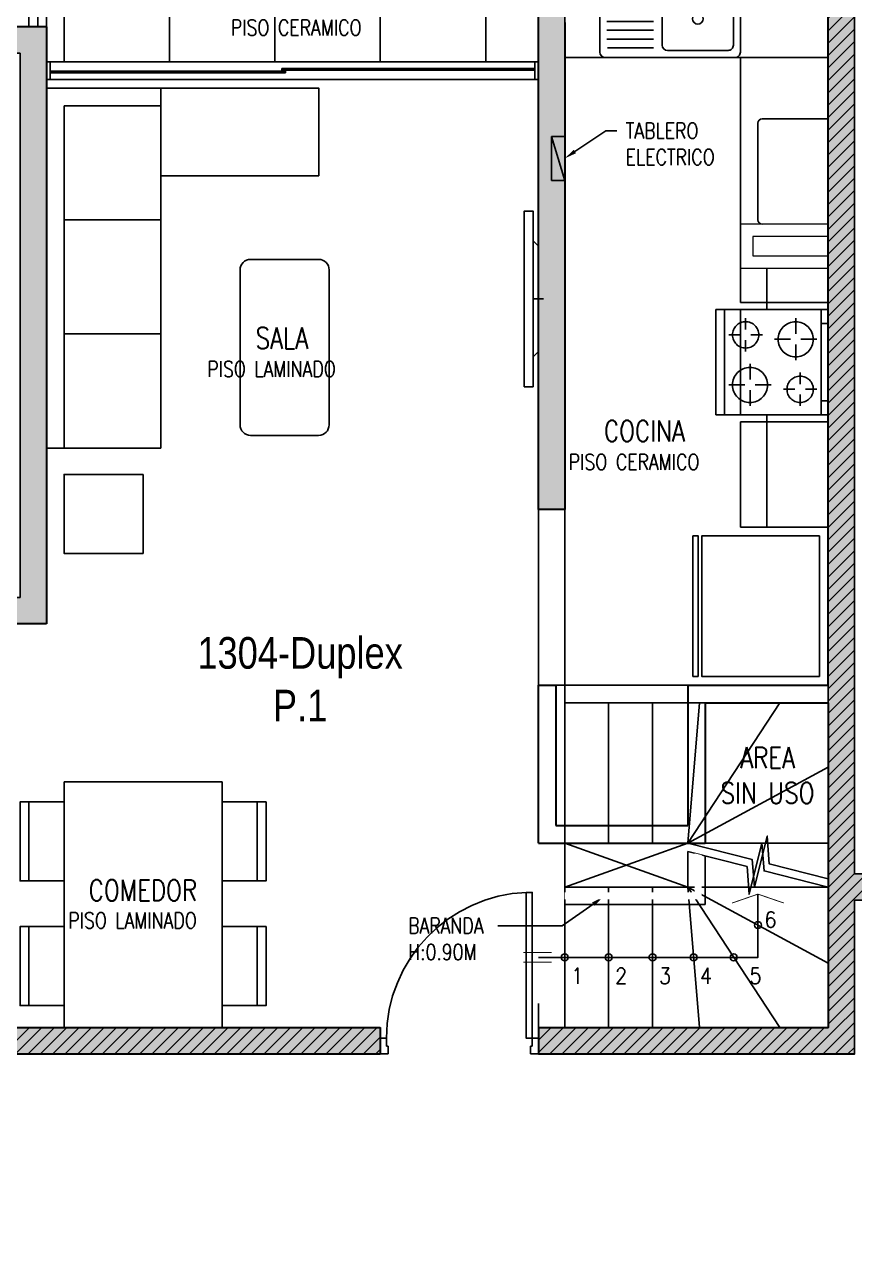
# Model space of a CAD drawing. Header units: millimetres. Extents: x -3 to 53, y -269 to 39.
# Drawn here: x 34.98 to 39.7, y -157.61 to -150.63 of the extents above; entities that cross this region are included whole.
import ezdxf
from ezdxf import colors
from ezdxf.entities.mleader import LeaderData, LeaderLine
from ezdxf.enums import TextEntityAlignment as Align
from ezdxf.math import Vec2, Vec3

# ---------------------------------------------------------------- set-up
doc = ezdxf.new("R2010")
doc.units = ezdxf.units.MM
doc.header["$LTSCALE"] = 15
doc.set_wipeout_variables(frame=1)
doc.linetypes.add('HIDDEN2', pattern=[0.1875, 0.125, -0.0625])
doc.layers.get('0').update_dxf_attribs({"color": 250})
for name, color, linetype in [('01', 250, 'Continuous'), ('A-BARANDAS', 250, 'Continuous'), ('A-COCINAS-LAV', 250, 'Continuous'), ('A-EST HATCH', 250, 'Continuous'), ('A-EST PLACAS', 250, 'Continuous'), ('A-EST VIGAS', 250, 'HIDDEN2'), ('A-HATCH', 250, 'Continuous'), ('A-LINEAS', 250, 'Continuous'), ('A-MOBILIARIO', 250, 'Continuous'), ('A-MURO BAJO', 251, 'Continuous'), ('A-NUMERACIONDEP', 251, 'Continuous'), ('A-PROYECCIONES', 250, 'HIDDEN2'), ('A-TEXTO-ACABADO PISO', 250, 'Continuous'), ('A-TEXTO-AMBIENTE', 252, 'Continuous'), ('A-TEXTO-INDICACIONES', 250, 'Continuous'), ('DLP_MOBILIARIO FIJO', 250, 'Continuous'), ('MURO CF 60', 250, 'Continuous')]:
    doc.layers.add(name, color=color, linetype=linetype)
doc.layers.add('A-MUROS', color=252, linetype='Continuous', lineweight=30)
doc.layers.add('DLP_MURO ALTO', color=250, linetype='Continuous', lineweight=20)
doc.styles.add('R80', font='ARIALN.TTF', dxfattribs={"height": 2.03})
doc.styles.add('ROMANS', font='romans.shx', dxfattribs={"width": 0.8})
doc.styles.add('TXT_COTAS', font='romans.shx', dxfattribs={"width": 0.8})
pattern_1 = [(45, (359.999406, -111.216353), (-0.035355339, 0.035355339), [])]

# ---------------------------------------------------------------- blocks, each defined once
blk = doc.blocks.new('_Dot')
at = {"color": 0, "linetype": 'ByBlock', "lineweight": -2}
blk.add_line((-0.5, 0), (-1, 0), dxfattribs=at)
at = {"color": 0, "linetype": 'ByBlock', "const_width": 0.5}
blk.add_lwpolyline([(-0.25, 0, 1), (0.25, 0, 1)], format="xyb", close=True, dxfattribs=at)
blk = doc.blocks.new('EST.P11')
at = {"layer": 'A-EST HATCH'}
h = blk.add_hatch(color=256, dxfattribs=at)
h.dxf.hatch_style = 1
h.paths.add_polyline_path([(38.2, 11.05), (38.2, 10.9), (38.05, 10.9), (38.05, 7.825), (37.9, 7.825), (37.9, 11.05)])
h.paths.add_polyline_path([(39.7, 5.75), (41.35, 5.75), (41.35, 5.1), (41.2, 5.1), (41.2, 5.6), (39.7, 5.6), (39.7, 4.725), (37.9, 4.725), (37.9, 4.875), (39.55, 4.875), (39.55, 10.99), (39.7, 10.99)])
h.paths.add_polyline_path([(44.2, 10.9), (44.8, 10.9), (44.8, 11.05), (44.05, 11.05), (44.05, 7.65), (45.2, 7.65), (45.2, 7.8), (44.2, 7.8)])
h.paths.add_polyline_path([(46, 11.05), (46, 7.65), (46.15, 7.65), (46.15, 11.05)])
h.paths.add_polyline_path([(46.95, 7.8), (48.55, 7.8), (48.55, 10.9), (47.35, 10.9), (47.35, 11.05), (48.7, 11.05), (48.7, 7.65), (46.95, 7.65)])
h.paths.add_polyline_path([(41.35, 11.05), (41.35, 8.6), (41.2, 8.6), (41.2, 10.9), (41.05, 10.9), (41.05, 11.05)])
h = blk.add_hatch(color=256, dxfattribs=at)
h.dxf.hatch_style = 1
h.paths.add_polyline_path([(31.6, 7.325), (30, 7.325), (30, 10.425), (31.2, 10.425), (31.2, 10.575), (29.85, 10.575), (29.85, 7.175), (31.6, 7.175)])
h.paths.add_polyline_path([(32.4, 10.575), (32.55, 10.575), (32.55, 7.175), (32.4, 7.175)])
h.paths.add_polyline_path([(34.95, 10.425), (34.95, 7.325), (33.35, 7.325), (33.35, 7.175), (35.1, 7.175), (35.1, 10.575), (33.75, 10.575), (33.75, 10.425)])
h = blk.add_hatch(color=256, dxfattribs=at)
h.dxf.hatch_style = 1
h.paths.add_polyline_path([(27.6, 4.725), (37, 4.725), (37, 4.875), (33.45, 4.875), (33.45, 6.275), (33.25, 6.275), (33.25, 4.875), (30.35, 4.875), (30.35, 6.275), (30.2, 6.275), (30.2, 4.875), (27.8, 4.875), (27.8, 6.125), (29.45, 6.125), (29.45, 6.275), (27.175, 6.275), (27.175, 6.125), (27.6, 6.125)])
h.paths.add_polyline_path([(29, 1.975), (29, 2.125), (27.2, 2.125), (27.2, 3.375), (29.75, 3.375), (29.75, 1.975), (29.9, 1.975), (29.9, 3.375), (33.25, 3.375), (33.25, 1.975), (33.45, 1.975), (33.45, 3.375), (37, 3.375), (37, 3.525), (27, 3.525), (27, 1.975)])
at = {"layer": 'A-EST PLACAS'}
for points in [[(38.2, 11.05), (38.2, 10.9), (38.05, 10.9), (38.05, 7.825), (37.9, 7.825), (37.9, 11.05)], [(39.7, 5.75), (41.35, 5.75), (41.35, 5.1), (41.2, 5.1), (41.2, 5.6), (39.7, 5.6), (39.7, 4.725), (37.9, 4.725), (37.9, 4.875), (39.55, 4.875), (39.55, 10.99), (39.7, 10.99)], [(34.95, 10.425), (34.95, 7.325), (33.35, 7.325), (33.35, 7.175), (35.1, 7.175), (35.1, 10.575), (33.75, 10.575), (33.75, 10.425)], [(27.6, 4.725), (37, 4.725), (37, 4.875), (33.45, 4.875), (33.45, 6.275), (33.25, 6.275), (33.25, 4.875), (30.35, 4.875), (30.35, 6.275), (30.2, 6.275), (30.2, 4.875), (27.8, 4.875), (27.8, 6.125), (29.45, 6.125), (29.45, 6.275), (27.175, 6.275), (27.175, 6.125), (27.6, 6.125)]]:
    blk.add_lwpolyline(points, close=True, dxfattribs=at)
at = {"layer": 'A-EST VIGAS'}
for p, q in [((37.9, 7.825), (37.9, 4.875)), ((38.05, 7.825), (38.05, 4.875))]:
    blk.add_line(p, q, dxfattribs=at)
blk = doc.blocks.new('*U89')
blk.add_wipeout([(0, 0), (0, -0.0202), (0.17, -0.0202), (0.17, 0)])
blk.add_lwpolyline([(0, 0), (0.17, 0), (0.17, -0.0202), (0, -0.0202)], close=True)
blk = doc.blocks.new('LAV-COC_01')
for p, q in [((-0.07, 0.0421, 0), (-0.07, 0.7821, 0)), ((0.4, 0.8121, 0), (-0.04, 0.8121, 0)), ((0.225, 0.5071, 0), (0.225, 0.7721, 0)), ((0.275, 0.5071, 0), (0.275, 0.7721, 0)), ((0.325, 0.5071, 0), (0.325, 0.7721, 0)), ((0.375, 0.507, 0), (0.375, 0.768, 0)), ((0.43, 0.0421, 0), (0.43, 0.7821, 0)), ((0.03, 0.0821, 0), (0.03, 0.4271, 0)), ((0.36, 0.4571, 0), (0.06, 0.4571, 0)), ((0.39, 0.0821, 0), (0.39, 0.4271, 0)), ((-0.04, 0.0121, 0), (0.4, 0.0121, 0)), ((0.36, 0.0521, 0), (0.06, 0.0521, 0))]:
    blk.add_line(p, q)
at = {"extrusion": (-8.98137e-08, -2.25601e-18, 1)}
for p, q in [((0.075, 0.507, 0), (0.075, 0.768, 0)), ((0.125, 0.5071, 0), (0.125, 0.7721, 0)), ((0.175, 0.5071, 0), (0.175, 0.7721, 0))]:
    blk.add_line(p, q, dxfattribs=at)
at = {"extrusion": (-4.49068e-08, 3.60285e-08, 1), "elevation": 0}
for points in [[(0, 0.3296), (0, 0.3046), (-0.04, 0.3046), (-0.04, 0.3296)], [(0, 0.3296), (-0.04, 0.3296), (-0.04, 0.3246), (0, 0.3246)]]:
    blk.add_lwpolyline(points, close=True, dxfattribs=at)
blk.add_lwpolyline([(-0.04, 0.2546), (-0.04, 0.2996), (0, 0.2996), (0, 0.2646)], dxfattribs=at)
at = {"extrusion": (-4.49068e-08, 3.60285e-08, 1)}
blk.add_arc((-0.02, 0.2546, 0), 0.02, 29.99971, 329.99971, dxfattribs=at)
for centre, start_param, end_param in [((-0.04, 0.7821, 0), -0.785398, 0.785398), ((0.4, 0.7821, 0), -2.356194, -0.785398), ((0.06, 0.4271, 0), -0.785398, 0.785398), ((0.36, 0.4271, 0), -2.356194, -0.785398), ((0.06, 0.0821, 0), 0.785398, 2.356194), ((0.36, 0.0821, 0), 2.356194, 3.926991), ((-0.04, 0.0421, 0), 0.785398, 2.356194), ((0.4, 0.0421, 0), 2.356194, 3.926991)]:
    blk.add_ellipse(centre, major_axis=(-0.0212, 0.0212), ratio=1, start_param=start_param, end_param=end_param)
blk.add_ellipse((0.21, 0.2546, 0), major_axis=(-0.0212, 0.0212), ratio=1)
at = {"layer": '01', "extrusion": (-4.49068e-08, 3.60285e-08, 1), "elevation": 0}
for points in [[(-0.0375, 0.2996), (-0.0375, 0.3046)], [(-0.02, 0.2996), (-0.02, 0.3046)], [(-0.0025, 0.2996), (-0.0025, 0.3046)]]:
    blk.add_lwpolyline(points, dxfattribs=at)
at = {"extrusion": (-4.49068e-08, 3.60285e-08, 1), "rotation": 359.9380941588614}
blk.add_blockref('*U89', (-0.03, 0.2648, 0), dxfattribs=at)
blk = doc.blocks.new('REFRI')
blk.add_wipeout([(0.4, 0), (-0.4, 0), (-0.4, -0.67), (0.4, -0.67)])
blk.add_wipeout([(-0.4, -0.69), (-0.4, -0.72), (0.4, -0.72), (0.4, -0.69)])
for points in [[(-0.4, 0), (-0.4, -0.67), (0.4, -0.67), (0.4, 0)], [(-0.4, -0.69), (-0.4, -0.72), (0.4, -0.72), (0.4, -0.69)]]:
    blk.add_lwpolyline(points, close=True)
blk = doc.blocks.new('ESC1')
at = {"layer": 'A-LINEAS', "linetype": 'Continuous'}
for points in [[(-0.8, 1.05), (-0.4323, 0.9569), (-0.4206, 0.7993), (-0.347, 1.0901), (-0.3353, 0.9324), (0, 0.8475)], [(-0.8, 1.0024), (-0.4622, 0.9169), (-0.4506, 0.7592), (-0.377, 1.0501), (-0.3653, 0.8924), (-0.0003, 0.8)], [(-0.4, 0.7601), (-0.4, 0.4), (-1.65, 0.4)]]:
    blk.add_lwpolyline(points, dxfattribs=at)
at = {"layer": 'A-LINEAS', "const_width": 0.005}
for points in [[(-0.2526, 0.7092), (-0.4, 0.7601), (-0.5474, 0.7092)], [(-1.5742, 0.4271), (-1.7349, 0.4271)], [(-1.5742, 0.3729), (-1.7349, 0.3729)]]:
    blk.add_lwpolyline(points, dxfattribs=at)
at = {"layer": 'A-LINEAS', "linetype": 'Continuous'}
for centre in [(-0.4, 0.5839), (-1.5, 0.4), (-1.25, 0.4), (-1, 0.4), (-0.7663, 0.4), (-0.5381, 0.4)]:
    blk.add_circle(centre, 0.02, dxfattribs=at)
at = {"layer": 'A-MURO BAJO'}
for points in [[(-0.0003, 0.8), (-0.8, 0.8), (-0.8, 1.0024)], [(-0.8, 0.8), (-0.7326, 0)], [(-0.8, 0.8), (-0.2763, 0)], [(-0.8, 0.8), (0, 0.3675)]]:
    blk.add_lwpolyline(points, dxfattribs=at)
for points in [[(-1.5, 0.8), (-1.25, 0.8), (-1.25, 0), (-1.5, 0)], [(-1.25, 0.8), (-1, 0.8), (-1, 0), (-1.25, 0)], [(-1, 0.8), (0, 0.8), (0, 0), (-1, 0)]]:
    blk.add_lwpolyline(points, close=True, dxfattribs=at)
at = {"layer": 'A-PROYECCIONES'}
for points in [[(-1.5, 1.05), (-1.25, 1.05), (-1.25, 1.85), (-1.5, 1.85)], [(-1.25, 1.05), (-1, 1.05), (-1, 1.85), (-1.25, 1.85)], [(-1, 1.05), (0, 1.05), (0, 1.85), (-1, 1.85)]]:
    blk.add_lwpolyline(points, close=True, dxfattribs=at)
for points in [[(-0.8, 1.05), (-0.7326, 1.85)], [(-0.8, 1.05), (-0.2763, 1.85)], [(-0.8, 1.05), (0, 1.4825)], [(-1.5, 1.05), (-1.5, 0.8), (-0.8, 1.05)], [(-0.8, 0.8), (-1.5, 1.05)], [(-0.8, 1.05), (0, 1.05), (0, 0.8475)]]:
    blk.add_lwpolyline(points, dxfattribs=at)
blk.add_wipeout([(-1.5, 0.77), (-1.5, 0.73), (-0.72, 0.73), (-0.72, 0.9821), (-0.76, 0.9923), (-0.76, 0.77)]).dxf.layer = 'A-BARANDAS'
blk.add_lwpolyline([(-1.5, 0.7), (-0.7, 0.7), (-0.7, 0.9771)], dxfattribs=at)
blk = doc.blocks.new('A$C33FC7C8B')
at = {"ltscale": 0.5}
for p, q in [((0.08, 0.64, -0.0001), (0.52, 0.64, 0.0001)), ((0.08, 0.64, -0.0001), (0.08, 0.6, -0.0001)), ((0.52, 0.64, 0.0001), (0.52, 0.6, 0.0001)), ((0, 0, -0.0001), (0, 0.6, -0.0001)), ((0, 0.6, -0.0001), (0.6, 0.6, 0.0001)), ((0.145, 0.575, -0.0001), (0.145, 0.51, -0.0001)), ((0.43, 0.485, 0.0001), (0.43, 0.575, 0.0001)), ((0.6, 0.6, 0.0001), (0.6, 0, 0.0001)), ((0.05, 0.48, -0.0001), (0.115, 0.48, -0.0001)), ((0.145, 0.45, -0.0001), (0.145, 0.385, -0.0001)), ((0.175, 0.48, -0.0001), (0.24, 0.48, 0)), ((0.4, 0.455, 0), (0.31, 0.455, 0)), ((0.43, 0.335, 0.0001), (0.43, 0.425, 0.0001)), ((0.55, 0.455, 0.0001), (0.46, 0.455, 0.0001)), ((0.17, 0.225, -0.0001), (0.17, 0.315, -0.0001)), ((0.455, 0.2, 0.0001), (0.455, 0.265, 0.0001)), ((0.14, 0.195, -0.0001), (0.05, 0.195, -0.0001)), ((0.17, 0.075, -0.0001), (0.17, 0.165, -0.0001)), ((0.29, 0.195, 0), (0.2, 0.195, 0)), ((0.425, 0.17, 0.0001), (0.36, 0.17, 0)), ((0.455, 0.075, 0.0001), (0.455, 0.14, 0.0001)), ((0.55, 0.17, 0.0001), (0.485, 0.17, 0.0001)), ((0.6, 0.05, 0.0001), (0, 0.05, -0.0001)), ((0.6, 0, 0.0001), (0, 0, -0.0001))]:
    blk.add_line(p, q, dxfattribs=at)
for centre, radius in [((0.145, 0.48), 0.075), ((0.43, 0.455), 0.1), ((0.17, 0.195), 0.1), ((0.455, 0.17), 0.075)]:
    blk.add_circle(centre, radius, dxfattribs=at)
blk = doc.blocks.new('A$C72FD42DB')
for p, q in [((0.3255, 1.4, 0), (1.2255, 1.4, 0)), ((0.3255, 0), (0.3255, 1.4, 0)), ((1.2255, 0), (1.2255, 1.4, 0)), ((0.3255, 0), (1.2255, 0))]:
    blk.add_line(p, q)
for points in [[(0.3255, 1.285), (0.0755, 1.285), (0.0755, 0.835), (0.3255, 0.835)], [(0.1255, 1.285), (0.1255, 0.835)], [(1.2255, 1.285), (1.4755, 1.285), (1.4755, 0.835), (1.2255, 0.835)], [(1.4255, 1.285), (1.4255, 0.835)], [(0.3255, 0.125), (0.0755, 0.125), (0.0755, 0.575), (0.3255, 0.575)], [(0.1255, 0.125), (0.1255, 0.575)], [(1.2255, 0.125), (1.4755, 0.125), (1.4755, 0.575), (1.2255, 0.575)], [(1.4255, 0.125), (1.4255, 0.575)]]:
    blk.add_lwpolyline(points)
blk = doc.blocks.new('A$C4BFA03A9')
for points in [[(0.06, -0.5), (0.11, -0.5), (0.11, 0.5), (0.06, 0.5)], [(0.03, -0.3), (0.06, -0.33), (0.06, 0.33), (0.03, 0.3)]]:
    blk.add_lwpolyline(points, close=True)
at = {"layer": 'A-PROYECCIONES', "ltscale": 0.15}
blk.add_line((0.06, 0), (0, 0), dxfattribs=at)
blk = doc.blocks.new('*U140')
for p, q in [((0.01, 0.855), (0.01, 0.9)), ((0.055, 0.855), (0.01, 0.855)), ((0.1, 0.865), (0.055, 0.865)), ((0.055, 0.855), (0.055, 0.865)), ((0.1, 0.865), (0.1, 0.9)), ((0.055, 0.045), (0.01, 0.045)), ((0.01, 0.045), (0.01, 0)), ((0.055, 0.045), (0.055, 0.035)), ((0.1, 0.035), (0.055, 0.035)), ((0.1, 0.035), (0.1, 0))]:
    blk.add_line(p, q)
blk.add_lwpolyline([(0.93, 0.07), (0.93, 0.035), (0.1, 0.035), (0.1, 0.07)], close=True)
at = {"linetype": 'HIDDEN2'}
blk.add_arc((0.0995, 0.0339), 0.8311, 2.23015, 89.96723, dxfattribs=at)
blk = doc.blocks.new('SOFA SEC')
for p, q in [((0, 0.65), (0.1, 0.65)), ((0.1, 0.65), (0.1, 0.1)), ((0.5, 0.65), (0.1, 0.65)), ((0.75, 0.65), (0.75, 0.1)), ((1.4, 0.65), (1.4, 0.1)), ((0.1, 0.1), (2.05, 0.1))]:
    blk.add_line(p, q)
blk.add_lwpolyline([(0.5, 1.55), (0.5, 0.65), (2.05, 0.65), (2.05, 0), (0, 0), (0, 1.55)], close=True)
blk = doc.blocks.new('MESA CENTRO')
for p, q in [((-0.1937, 0), (0.1937, 0)), ((-0.2537, -0.9421), (-0.2537, -0.06)), ((0.2537, -0.06), (0.2537, -0.9421)), ((0.1937, -1.0021), (-0.1937, -1.0021))]:
    blk.add_line(p, q)
for centre, start, end in [((-0.1937, -0.06), 90, 180), ((0.1937, -0.06), 0, 90), ((-0.1937, -0.9421), 180, 270), ((0.1937, -0.9421), 270, 0)]:
    blk.add_arc(centre, 0.06, start, end)
blk = doc.blocks.new('Tab.Electrico')
blk.add_hatch(color=256).paths.add_polyline_path([(0.075, 0), (0.075, 0.25), (0, 0)])
for p, q in [((0.075, 0.25), (0, 0)), ((0.075, 0.25), (0, 0.25)), ((0, 0.25), (0, 0)), ((0.075, 0), (0.075, 0.25)), ((0, 0), (0.075, 0))]:
    blk.add_line(p, q)

msp = doc.modelspace()

# ---------------------------------------------------------------- hatches: boundary and pattern name
at = {"layer": 'A-HATCH'}
h = msp.add_hatch(dxfattribs=at)
h.set_pattern_fill('_USER', color=256, scale=0.6, double=1, pattern_type=0)
h.set_pattern_definition([(0, (100, -80.0393), (0, 0.6), []), (90, (100, -80.0393), (-0.6, 4e-17), [])])
h.paths.add_polyline_path([(35.1, -150.3143), (35.1, -150.8393), (37.9, -150.8393), (37.9, -150.3143)])
at = {"layer": 'MURO CF 60'}
h = msp.add_hatch(dxfattribs=at)
h.set_pattern_fill('_USER', color=256, scale=0.05, angle=45, pattern_type=0)
h.set_pattern_definition(pattern_1)
h.paths.add_polyline_path([(39.6994, -155.4663), (41.3494, -155.4663), (41.3494, -155.6163), (39.6994, -155.6163)])
h = msp.add_hatch(dxfattribs=at)
h.set_pattern_fill('_USER', color=256, scale=0.05, angle=45, pattern_type=0)
h.set_pattern_definition(pattern_1)
h.paths.add_polyline_path([(36.9994, -156.3414), (30.6994, -156.3414), (30.6994, -156.4913), (36.9994, -156.4913)])

# ---------------------------------------------------------------- linework, layer by layer
for centre, start, end in [((39.1749, -151.1893, 0), 90, 180), ((39.1749, -151.7393, 0), 180, 270)]:
    msp.add_arc(centre, 0.025, start, end)
at = {"layer": 'A-BARANDAS', "elevation": 0}
for points in [[(37.9, -150.2143), (35, -150.2143), (35, -150.6393)], [(37.9, -150.2643), (35.05, -150.2643), (35.05, -150.6393)]]:
    msp.add_lwpolyline(points, dxfattribs=at)
at = {"layer": 'A-MOBILIARIO', "elevation": 0}
msp.add_lwpolyline([(35.65, -153.1893), (35.65, -153.6393), (35.2, -153.6393), (35.2, -153.1893)], close=True, dxfattribs=at)
at = {"layer": 'A-MURO BAJO'}
for p, q in [((37.88, -150.8393, 0), (35.12, -150.8393, 0)), ((35.12, -150.9393, 0), (37.88, -150.9393, 0))]:
    msp.add_line(p, q, dxfattribs=at)
at = {"layer": 'A-MURO BAJO', "elevation": 0}
msp.add_lwpolyline([(37.9, -150.3143), (35.1, -150.3143), (35.1, -150.6393)], dxfattribs=at)
at = {"layer": 'A-MURO BAJO'}
msp.add_lwpolyline([(39.55, -150.3144), (38.05, -150.3144), (38.05, -150.8144), (39.55, -150.8144)], close=True, dxfattribs=at)
at = {"layer": 'A-MUROS'}
for p, q in [((37.9, -153.3893), (37.9, -150.1644)), ((39.55, -154.3893), (39.55, -150.2244)), ((35.1, -150.6393), (33.75, -150.6393)), ((35.1, -150.6393), (35.1, -154.0393)), ((38.05, -150.6144), (38.05, -153.3893)), ((38.05, -153.3893), (37.9, -153.3893)), ((35.1, -154.0393), (33.35, -154.0393)), ((37.9, -154.3893), (38, -154.3893)), ((38.75, -154.3893), (39.55, -154.3893)), ((33.45, -156.3393), (37, -156.3393)), ((37, -156.3393), (37, -156.4893)), ((27.6, -156.4893), (37, -156.4893)), ((37.9, -156.4893), (39.7, -156.4893))]:
    msp.add_line(p, q, dxfattribs=at)
at = {"layer": 'A-PROYECCIONES'}
for p, q in [((39.1499, -151.7393, 0), (39.1499, -151.1893, 0)), ((39.5499, -151.1643, 0), (39.1749, -151.1643, 0)), ((39.2, -152.2493, 0), (39.2, -152.0144)), ((39.55, -152.2093, 0), (39.05, -152.2093, 0)), ((39.05, -153.4893, 0), (39.05, -152.8893, 0)), ((39.55, -152.8893, 0), (39.05, -152.8893, 0)), ((39.2, -153.4893, 0), (39.2, -152.8493, 0)), ((39.55, -153.4893), (39.05, -153.4893, 0)), ((38, -154.3893), (38.75, -154.3893))]:
    msp.add_line(p, q, dxfattribs=at)
at = {"layer": 'A-PROYECCIONES', "elevation": 0}
msp.add_lwpolyline([(39.05, -152.2493), (39.05, -152.8493), (39.55, -152.8493), (39.55, -152.2493)], close=True, dxfattribs=at)
at = {"layer": 'DLP_MOBILIARIO FIJO', "elevation": 0}
for points in [[(35.1, -150.9393), (35.12, -150.9393), (35.12, -150.8393), (35.1, -150.8393)], [(36.44, -150.8768), (37.88, -150.8768), (37.88, -150.8868), (36.44, -150.8868)], [(37.88, -150.9393), (37.9, -150.9393), (37.9, -150.8393), (37.88, -150.8393)], [(36.46, -150.9018), (35.12, -150.9018), (35.12, -150.8918), (36.46, -150.8918)]]:
    msp.add_lwpolyline(points, close=True, dxfattribs=at)
at = {"layer": 'DLP_MURO ALTO'}
for points in [[(39.55, -151.7643), (39.05, -151.7644), (39.05, -152.0144), (39.55, -152.0143)], [(39.55, -151.8343), (39.12, -151.8344), (39.12, -151.9444), (39.55, -151.9443)]]:
    msp.add_lwpolyline(points, dxfattribs=at)

# ---------------------------------------------------------------- block references
at = {"xscale": -1}
msp.add_blockref('Tab.Electrico', (38.05, -151.5144), dxfattribs=at)
at = {"layer": 'A-EST PLACAS'}
msp.add_blockref('EST.P11', (0, -161.2143), dxfattribs=at)
at = {"layer": 'A-MOBILIARIO'}
for name, p, rotation in [('SOFA SEC', (35.1, -150.9893, 0), 269.9995671478981), ('MESA CENTRO', (36.4553, -152.9665, 0), 179.9999774208889)]:
    msp.add_blockref(name, p, dxfattribs=dict(at, rotation=rotation))
at = {"layer": 'A-MOBILIARIO', "xscale": -1}
msp.add_blockref('A$C4BFA03A9', (37.93, -152.1893, 0), dxfattribs=at)
at = {"layer": 'A-MOBILIARIO'}
msp.add_blockref('A$C72FD42DB', (34.8745, -156.3393, 0), dxfattribs=at)
at = {"layer": 'A-PROYECCIONES', "ltscale": 0.5, "extrusion": (-4.40218e-06, 0.000440452, 1), "xscale": -1, "rotation": 270.0000025171227}
msp.add_blockref('A$C33FC7C8B', (38.91, -152.8493, -0.0674), dxfattribs=at)

# ---------------------------------------------------------------- texts
at = {"layer": 'A-TEXTO-ACABADO PISO', "char_height": 0.09, "attachment_point": 2, "style": 'ROMANS'}
for s, width, insert in [('PISO CERAMICO', 1.20225, (36.5214, -150.5993)), ('PISO LAMINADO', 1.034523, (36.3812, -152.5442, 0)), ('PISO CERAMICO', 1.20225, (38.4449, -153.073)), ('PISO LAMINADO', 1.20225, (35.5899, -155.6843))]:
    msp.add_mtext_dynamic_manual_height_columns(s, width=width, gutter_width=12.5, heights=[0], dxfattribs=dict(at, insert=insert))
at = {"layer": 'A-TEXTO-AMBIENTE', "style": 'ROMANS', "width": 0.8}
for s, p in [('SALA', (36.44, -152.4729, 0)), ('COCINA', (38.5038, -153.0025, 0)), ('COMEDOR', (35.6488, -155.6177))]:
    msp.add_text(s, height=0.12, dxfattribs=at).set_placement(p, align=Align.CENTER)
at = {"layer": 'A-TEXTO-AMBIENTE', "insert": (39.2045, -154.7427, 0), "char_height": 0.12, "width": 0.588602, "attachment_point": 2, "style": 'ROMANS'}
msp.add_mtext('AREA SIN USO', dxfattribs=at)
at = {"layer": 'A-TEXTO-INDICACIONES', "style": 'ROMANS', "width": 0.9}
for s, p in [('6', (39.1863, -155.7693)), ('1', (38.0863, -156.0898)), ('2', (38.3363, -156.0898)), ('3', (38.5863, -156.0898)), ('4', (38.8201, -156.0898)), ('5', (39.1014, -156.0898))]:
    msp.add_text(s, height=0.09, dxfattribs=at).set_placement(p)

# ---------------------------------------------------------------- leaders
at = {"layer": 'A-NUMERACIONDEP'}
ml = msp.add_multileader_mtext('Standard', dxfattribs=at)
ml.set_content('1304-Duplex P.1', color=256, style='R80')
ml.set_leader_properties(color=256)
ml.set_arrow_properties(name='DOT')
ml.build(insert=Vec2(0, 0))
ml.multileader.update_dxf_attribs({"leader_type": 0, "has_text_frame": 1, "text_left_attachment_type": 2, "text_right_attachment_type": 2, "dogleg_length": 0.36, "arrow_head_size": 0.06, "scale": 0.06})
ctx = ml.context
ctx.base_point, ctx.scale, ctx.char_height, ctx.arrow_head_size, ctx.landing_gap_size, ctx.plane_origin = Vec3(35.7458, -154.2309), 0.06, 0.18, 0.06, 0.06, Vec3(35.5784, -154.2352)
ctx.left_attachment, ctx.right_attachment, ctx.text_align_type = 2, 2, 1
notes = []
notes.append((ctx, [(0, (1, 1, 0), (37.4332, -154.2309), (-1, 0), 0.0917, [(0, [(37.7197, -153.8819)], 0, [])])]))
ctx.mtext.insert, ctx.mtext.width, ctx.mtext.alignment, ctx.mtext.flow_direction = Vec3(36.5437, -154.1155), 1.601379, 2, 5
at = {"layer": 'A-TEXTO-INDICACIONES'}
ml = msp.add_multileader_mtext('Standard', dxfattribs=at)
ml.set_content('\\pxsm1,t16;TABLERO ELECTRICO', color=256, style='TXT_COTAS')
ml.set_leader_properties(color=256)
ml.build(insert=Vec2(0, 0))
ml.multileader.update_dxf_attribs({"dogleg_length": 0.05, "arrow_head_size": 0.07})
ctx = ml.context
ctx.base_point, ctx.char_height, ctx.arrow_head_size, ctx.landing_gap_size, ctx.plane_origin = Vec3(38.3476, -151.2319), 0.09, 0.07, 0.05, Vec3(37.8688, -151.2528)
notes.append((ctx, [(0, (1, 1, 0), (38.2832, -151.2319), (1, 0), 0.0644, [(0, [(38.05, -151.3893)], 0, [])])]))
ctx.mtext.insert, ctx.mtext.width, ctx.mtext.defined_height, ctx.mtext.flow_direction = Vec3(38.3976, -151.1869), 0.665701, 0.3008, 5
ml = msp.add_multileader_mtext('Standard', dxfattribs=at)
ml.set_content('\\pxsm1;BARANDA \\P\\pt16;H:0.90M', color=256, style='TXT_COTAS')
ml.set_leader_properties(color=256)
ml.build(insert=Vec2(0, 0))
ml.multileader.update_dxf_attribs({"dogleg_length": 0.05, "arrow_head_size": 0.07})
ctx = ml.context
ctx.base_point, ctx.char_height, ctx.arrow_head_size, ctx.landing_gap_size, ctx.plane_origin, ctx.plane_x_axis, ctx.plane_y_axis = Vec3(37.1091, -155.7593), 0.09, 0.07, 0.05, Vec3(36.4654, -155.7073), Vec3(1, 0.000005), Vec3(-0.000005, 1)
notes.append((ctx, [(1, (1, 1, 0), (38.0351, -155.7593), (-1, -0.000005), 0.3666, [(0, [(38.2689, -155.5962)], 0, [])])]))
ctx.mtext.insert, ctx.mtext.text_direction, ctx.mtext.rotation, ctx.mtext.width, ctx.mtext.defined_height, ctx.mtext.flow_direction = Vec3(37.1591, -155.7143), Vec3(1, 0.000005), 0.000005, 1.149951, 0.8046, 5
for ctx, leaders in notes:
    for number, flags, end, landing, length, lines in leaders:
        leader = LeaderData()
        leader.index, (leader.has_last_leader_line, leader.has_dogleg_vector, leader.attachment_direction) = number, flags
        leader.last_leader_point, leader.dogleg_vector, leader.dogleg_length = Vec3(end), Vec3(landing), length
        for number, points, colour, breaks in lines:
            line = LeaderLine()
            line.index, line.vertices, line.color, line.breaks = number, Vec3.list(points), colors.encode_raw_color(colour), breaks
            leader.lines.append(line)
        ctx.leaders.append(leader)

# ---------------------------------------------------------------- next in the draw order: block references
msp.add_blockref('ESC1', (39.55, -156.3393))
at = {"layer": 'A-COCINAS-LAV', "extrusion": (3.60285e-08, -4.49068e-08, 1), "xscale": -1, "rotation": 90}
msp.add_blockref('LAV-COC_01', (39.0621, -150.3844, 0), dxfattribs=at)
at = {"layer": 'A-COCINAS-LAV', "extrusion": (-4.49068e-08, 3.60284e-08, 1), "xscale": -1, "rotation": 270}
msp.add_blockref('REFRI', (39.5, -153.9393, 0), dxfattribs=at)

# ---------------------------------------------------------------- next in the draw order: hatches: boundary and pattern name
at = {"layer": 'MURO CF 60'}
h = msp.add_hatch(dxfattribs=at)
h.set_pattern_fill('_USER', color=256, scale=0.05, angle=45, pattern_type=0)
h.set_pattern_definition(pattern_1)
h.paths.add_polyline_path([(39.6994, -150.2264), (39.5494, -150.2264), (39.5494, -156.3414), (39.6994, -156.3414)])
h = msp.add_hatch(dxfattribs=at)
h.set_pattern_fill('_USER', color=256, scale=0.05, angle=45, pattern_type=0)
h.set_pattern_definition(pattern_1)
h.paths.add_polyline_path([(39.6994, -156.4914), (37.8994, -156.4914), (37.8994, -156.3414), (39.6994, -156.3414)])

# ---------------------------------------------------------------- next in the draw order: linework, layer by layer
at = {"layer": 'A-MUROS'}
for p, q in [((37.9, -155.2893), (37.9, -154.3893)), ((38, -154.3893), (38, -155.1893)), ((38.75, -154.3893), (38.75, -155.1893)), ((38.85, -154.4893), (38.85, -155.2893)), ((38.85, -154.4893), (39.55, -154.4893)), ((39.55, -154.4893), (39.55, -156.3393)), ((38, -155.1893), (38.75, -155.1893)), ((37.9, -155.2893), (38.85, -155.2893)), ((37.9, -156.3393), (39.55, -156.3393)), ((37.9, -156.3393), (37.9, -156.4893))]:
    msp.add_line(p, q, dxfattribs=at)
at = {"layer": 'A-PROYECCIONES'}
msp.add_line((39.05, -150.8144, 0), (39.05, -152.2093, 0), dxfattribs=at)

# ---------------------------------------------------------------- next in the draw order: block references
at = {"layer": 'A-MOBILIARIO', "rotation": 90}
msp.add_blockref('*U140', (37.9, -156.4993), dxfattribs=at)

doc.saveas('drawing.dxf')
